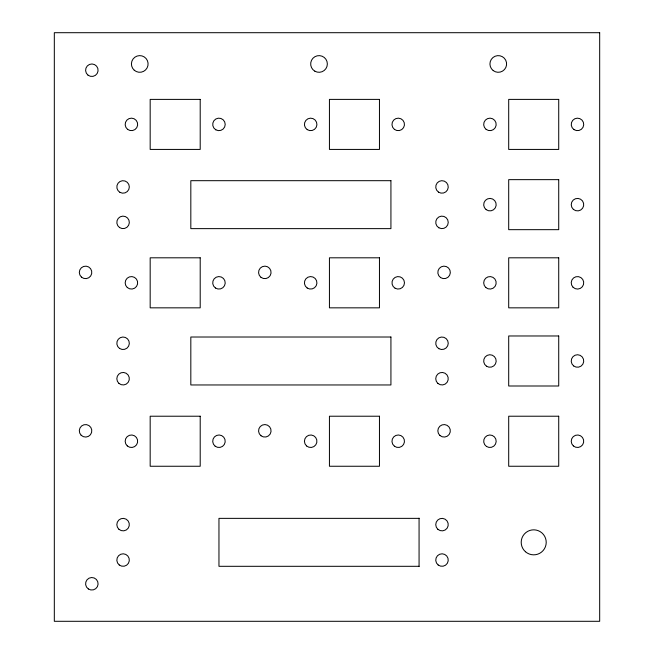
<?xml version="1.0" encoding="UTF-8"?>
<svg xmlns="http://www.w3.org/2000/svg" width="654" height="654" viewBox="0 0 654 654"><rect width="100%" height="100%" fill="white"/><g stroke="black" fill="none" stroke-linecap="round" stroke-linejoin="round"><path stroke-width="0.98" d="M419.067 518.36L218.959 518.36L218.959 566.307L419.067 566.307M419.067 518.156L419.067 566.511M599.677 32.7L54.323 32.7L54.323 621.3L599.677 621.3L599.677 32.7M200.206 99.392L150.175 99.392L150.175 149.423L200.206 149.423L200.206 99.392M379.459 99.392L329.436 99.392L329.436 149.423L379.459 149.423L379.459 99.392M558.72 99.392L508.698 99.392L508.698 149.423L558.72 149.423L558.72 99.392M558.72 179.646L508.698 179.646L508.698 229.668L558.72 229.668L558.72 179.646M390.928 180.684L190.821 180.684L190.821 228.63L390.928 228.63L390.928 180.684M200.206 257.807L150.175 257.807L150.175 307.838L200.206 307.838L200.206 257.807M379.459 257.807L329.436 257.807L329.436 307.838L379.459 307.838L379.459 257.807M558.72 257.807L508.698 257.807L508.698 307.838L558.72 307.838L558.72 257.807M558.72 335.976L508.698 335.976L508.698 385.999L558.72 385.999L558.72 335.976M390.928 337.014L190.821 337.014L190.821 384.961L390.928 384.961L390.928 337.014M200.206 416.222L150.175 416.222L150.175 466.253L200.206 466.253L200.206 416.222M379.459 416.222L329.436 416.222L329.436 466.253L379.459 466.253L379.459 416.222M558.72 416.222L508.698 416.222L508.698 466.253L558.72 466.253L558.72 416.222M395.098 288.234A6.254 6.254 0 0 0 404.474 282.822A6.254 6.254 0 0 0 395.098 277.41A6.254 6.254 0 0 0 395.098 288.234M307.2 288.022A6.254 6.254 0 0 0 316.912 283.231A6.254 6.254 0 0 0 307.911 277.214A6.254 6.254 0 0 0 307.2 288.022M134.258 70.223A8.338 8.338 0 0 0 147.935 65.588A8.338 8.338 0 0 0 137.07 56.064A8.338 8.338 0 0 0 134.258 70.223M127.612 129.369A6.254 6.254 0 0 0 137.618 125.225A6.254 6.254 0 0 0 129.026 118.627A6.254 6.254 0 0 0 127.612 129.369M215.836 129.819A6.254 6.254 0 0 0 225.213 124.407A6.254 6.254 0 0 0 215.836 118.987A6.254 6.254 0 0 0 215.836 129.819M314.844 71.18A8.338 8.338 0 0 0 327.352 63.961A8.338 8.338 0 0 0 314.844 56.735A8.338 8.338 0 0 0 314.844 71.18M88.037 75.177A6.254 6.254 0 0 0 98.043 71.033A6.254 6.254 0 0 0 89.451 64.444A6.254 6.254 0 0 0 88.037 75.177M307.2 129.606A6.254 6.254 0 0 0 316.912 124.816A6.254 6.254 0 0 0 307.911 118.799A6.254 6.254 0 0 0 307.2 129.606M437.869 529.315A6.254 6.254 0 0 0 448.129 525.832A6.254 6.254 0 0 0 439.987 518.696A6.254 6.254 0 0 0 437.869 529.315M438.188 565.007A6.254 6.254 0 0 0 448.194 560.862A6.254 6.254 0 0 0 439.602 554.273A6.254 6.254 0 0 0 438.188 565.007M525.464 551.739A12.508 12.508 0 0 0 545.976 544.774A12.508 12.508 0 0 0 529.691 530.492A12.508 12.508 0 0 0 525.464 551.739M88.364 588.976A6.254 6.254 0 0 0 98.084 584.186A6.254 6.254 0 0 0 89.075 578.169A6.254 6.254 0 0 0 88.364 588.976M119.273 565.007A6.254 6.254 0 0 0 129.279 560.862A6.254 6.254 0 0 0 120.688 554.273A6.254 6.254 0 0 0 119.273 565.007M118.954 529.315A6.254 6.254 0 0 0 129.214 525.832A6.254 6.254 0 0 0 121.072 518.696A6.254 6.254 0 0 0 118.954 529.315M81.137 435.237A6.254 6.254 0 0 0 91.601 432.433A6.254 6.254 0 0 0 83.941 424.773A6.254 6.254 0 0 0 81.137 435.237M215.158 446.2A6.254 6.254 0 0 0 225.164 442.055A6.254 6.254 0 0 0 216.572 435.458A6.254 6.254 0 0 0 215.158 446.2M127.293 445.938A6.254 6.254 0 0 0 137.553 442.456A6.254 6.254 0 0 0 129.402 435.319A6.254 6.254 0 0 0 127.293 445.938M118.954 383.408A6.254 6.254 0 0 0 129.214 379.925A6.254 6.254 0 0 0 121.072 372.78A6.254 6.254 0 0 0 118.954 383.408M119.6 348.468A6.254 6.254 0 0 0 129.32 343.677A6.254 6.254 0 0 0 120.311 337.66A6.254 6.254 0 0 0 119.6 348.468M81.439 277.1A6.254 6.254 0 0 0 91.691 273.617A6.254 6.254 0 0 0 83.549 266.48A6.254 6.254 0 0 0 81.439 277.1M127.293 287.523A6.254 6.254 0 0 0 137.553 284.04A6.254 6.254 0 0 0 129.402 276.904A6.254 6.254 0 0 0 127.293 287.523M215.485 288.022A6.254 6.254 0 0 0 225.205 283.231A6.254 6.254 0 0 0 216.196 277.214A6.254 6.254 0 0 0 215.485 288.022M119.6 227.576A6.254 6.254 0 0 0 129.32 222.785A6.254 6.254 0 0 0 120.311 216.768A6.254 6.254 0 0 0 119.6 227.576M119.952 192.358A6.254 6.254 0 0 0 129.328 186.938A6.254 6.254 0 0 0 119.952 181.526A6.254 6.254 0 0 0 119.952 192.358M438.523 192.137A6.254 6.254 0 0 0 448.235 187.346A6.254 6.254 0 0 0 439.226 181.33A6.254 6.254 0 0 0 438.523 192.137M438.867 227.788A6.254 6.254 0 0 0 448.243 222.376A6.254 6.254 0 0 0 438.867 216.956A6.254 6.254 0 0 0 438.867 227.788M440.608 277.598A6.254 6.254 0 0 0 450.32 272.808A6.254 6.254 0 0 0 441.311 266.791A6.254 6.254 0 0 0 440.608 277.598M485.816 287.523A6.254 6.254 0 0 0 496.067 284.04A6.254 6.254 0 0 0 487.925 276.904A6.254 6.254 0 0 0 485.816 287.523M486.126 209.615A6.254 6.254 0 0 0 496.133 205.47A6.254 6.254 0 0 0 487.541 198.881A6.254 6.254 0 0 0 486.126 209.615M573.362 209.362A6.254 6.254 0 0 0 583.613 205.879A6.254 6.254 0 0 0 575.471 198.734A6.254 6.254 0 0 0 573.362 209.362M573.059 287.245A6.254 6.254 0 0 0 583.523 284.441A6.254 6.254 0 0 0 575.863 276.781A6.254 6.254 0 0 0 573.059 287.245M438.867 348.688A6.254 6.254 0 0 0 448.243 343.268A6.254 6.254 0 0 0 438.867 337.856A6.254 6.254 0 0 0 438.867 348.688M437.869 383.408A6.254 6.254 0 0 0 448.129 379.925A6.254 6.254 0 0 0 439.987 372.78A6.254 6.254 0 0 0 437.869 383.408M439.954 435.515A6.254 6.254 0 0 0 450.214 432.032A6.254 6.254 0 0 0 442.071 424.896A6.254 6.254 0 0 0 439.954 435.515M486.462 446.437A6.254 6.254 0 0 0 496.173 441.646A6.254 6.254 0 0 0 487.173 435.629A6.254 6.254 0 0 0 486.462 446.437M486.462 366.191A6.254 6.254 0 0 0 496.173 361.4A6.254 6.254 0 0 0 487.173 355.375A6.254 6.254 0 0 0 486.462 366.191M573.672 365.946A6.254 6.254 0 0 0 583.679 361.801A6.254 6.254 0 0 0 575.087 355.212A6.254 6.254 0 0 0 573.672 365.946M573.362 445.938A6.254 6.254 0 0 0 583.613 442.456A6.254 6.254 0 0 0 575.471 435.319A6.254 6.254 0 0 0 573.362 445.938M306.554 445.938A6.254 6.254 0 0 0 316.806 442.456A6.254 6.254 0 0 0 308.663 435.319A6.254 6.254 0 0 0 306.554 445.938M261.011 435.777A6.254 6.254 0 0 0 271.018 431.632A6.254 6.254 0 0 0 262.426 425.035A6.254 6.254 0 0 0 261.011 435.777M394.411 446.2A6.254 6.254 0 0 0 404.417 442.055A6.254 6.254 0 0 0 395.825 435.458A6.254 6.254 0 0 0 394.411 446.2M261.011 277.361A6.254 6.254 0 0 0 271.018 273.217A6.254 6.254 0 0 0 262.426 266.619A6.254 6.254 0 0 0 261.011 277.361M394.411 129.369A6.254 6.254 0 0 0 404.417 125.225A6.254 6.254 0 0 0 395.825 118.627A6.254 6.254 0 0 0 394.411 129.369M493.198 70.575A8.338 8.338 0 0 0 506.539 65.048A8.338 8.338 0 0 0 495.086 56.252A8.338 8.338 0 0 0 493.198 70.575M574.008 129.606A6.254 6.254 0 0 0 583.72 124.816A6.254 6.254 0 0 0 574.719 118.799A6.254 6.254 0 0 0 574.008 129.606M486.126 129.369A6.254 6.254 0 0 0 496.133 125.225A6.254 6.254 0 0 0 487.541 118.627A6.254 6.254 0 0 0 486.126 129.369"/></g></svg>
